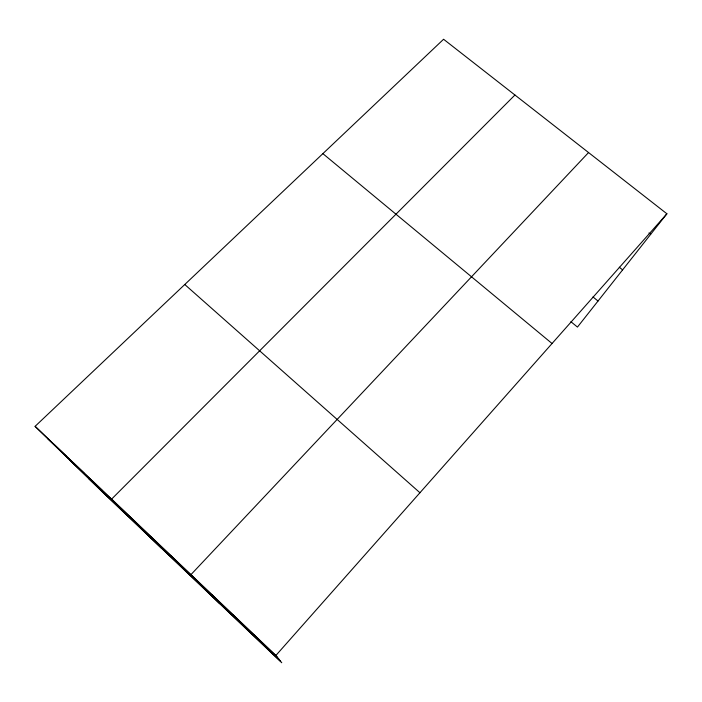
<?xml version="1.0" encoding="UTF-8"?>
<svg xmlns="http://www.w3.org/2000/svg" width="702" height="702" viewBox="0 0 702 702"><rect width="100%" height="100%" fill="white"/><g stroke="black" fill="none" stroke-linecap="round" stroke-linejoin="round"><path stroke-width="1.05" d="M35.1 426.342L275.886 655.466L281.756 662.741L104.124 493.655L35.1 426.342L443.585 39.259L666.9 213.777L577.456 327.079L570.893 321.7M275.886 655.466L666.9 213.777M588.557 152.553L190.944 574.64L219.708 603.676M514.943 95.016L111.583 499.131L161.135 547.92M648.946 232.985L650.666 234.336M619.313 267.234L622.613 269.875M592.988 296.955L598.016 301.035M322.876 153.641L552.044 343.515M184.775 284.512L419.936 492.743M47.92 438.847L276.983 656.835M69.77 460.152L278.852 659.152M88.601 478.518L280.449 661.126M53.957 444.296L65.909 455.967M72.99 462.407L84.056 473.236M92.199 480.677L102.36 490.654M131.151 517.743L139.452 525.956M150.895 536.53L158.248 543.839M170.832 555.501L177.202 561.881M211.872 594.55L216.216 598.999M233.003 614.662L236.284 618.102M254.335 634.959L256.537 637.381"/></g></svg>
